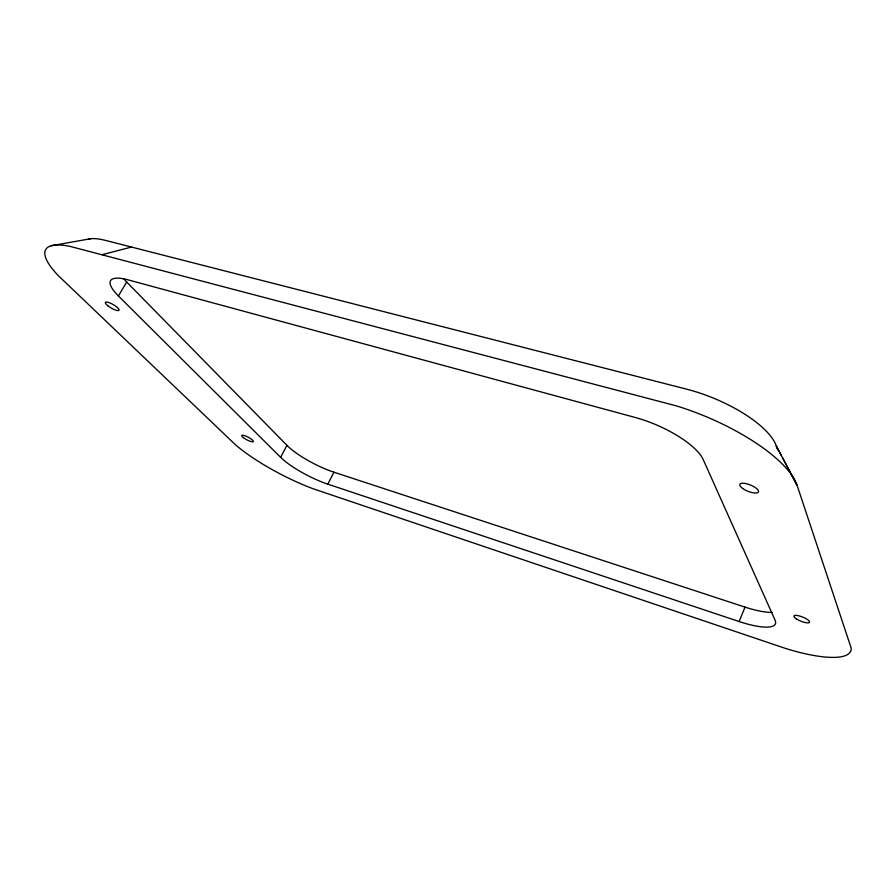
<?xml version="1.0" encoding="UTF-8"?>
<svg xmlns="http://www.w3.org/2000/svg" width="896" height="896" viewBox="0 0 896 896"><rect width="100%" height="100%" fill="white"/><g stroke="black" fill="none" stroke-linecap="round" stroke-linejoin="round"><path stroke-width="1.34" d="M123.715 278.768A49.19 13.686 30 0 0 126.672 282.005L118.429 295.982L280.616 457.33A39.659 9.128 27.3 0 0 327.802 484.142L739.122 621.533L745.024 607.118A47.477 12.813 22.6 0 0 772.038 612.438M327.802 484.142L333.962 472.214L745.024 607.118M280.616 457.33L286.966 445.357L126.672 282.005M102.2 254.677L131.51 247.05M51.262 245.75L90.843 238.694M781.413 455.594L776.272 445.906A78.747 28.605 22.7 0 0 686.717 389.189L105.84 240.486A63.851 17.808 30.3 0 0 88.256 239.154M782.701 458.024L797.126 485.408L851.2 648.155A91.213 23.733 22.4 0 1 785.826 648.536L313.331 488.824A73.976 16.811 27.5 0 1 235.48 444.774L58.072 275.408A92.299 24.259 30.1 0 1 69.955 246.366L676.402 405.888A114.038 39.122 23 0 1 795.01 480.424L796.846 484.658M797.126 485.408L776.272 445.906L777.627 449.87M118.429 295.982A49.358 13.216 29.9 0 1 128.128 279.877L635.174 417.458A59.304 20.149 23.6 0 1 703.259 459.693L775.074 620.155A47.634 12.376 22.8 0 1 739.122 621.533M333.962 472.214A39.547 9.464 27.3 0 1 286.966 445.357M107.867 305.794A7.907 2.005 30 0 0 119.034 310.274A7.907 2.005 30 0 0 109.704 302.859A7.907 2.005 30 0 0 107.867 305.794M243.387 437.651A6.597 1.49 27.9 0 0 253.187 441.739A6.597 1.49 27.9 0 0 245.941 436.106A6.597 1.49 27.9 0 0 243.387 437.651M742.739 488.51A10.102 3.382 22.1 0 0 758.352 492.173A10.102 3.382 22.1 0 0 746.334 483.683A10.102 3.382 22.1 0 0 742.739 488.51M796.275 618.8A8.4 2.229 21.9 0 0 809.357 622.541A8.4 2.229 21.9 0 0 799.691 616.045A8.4 2.229 21.9 0 0 796.275 618.8"/></g></svg>
